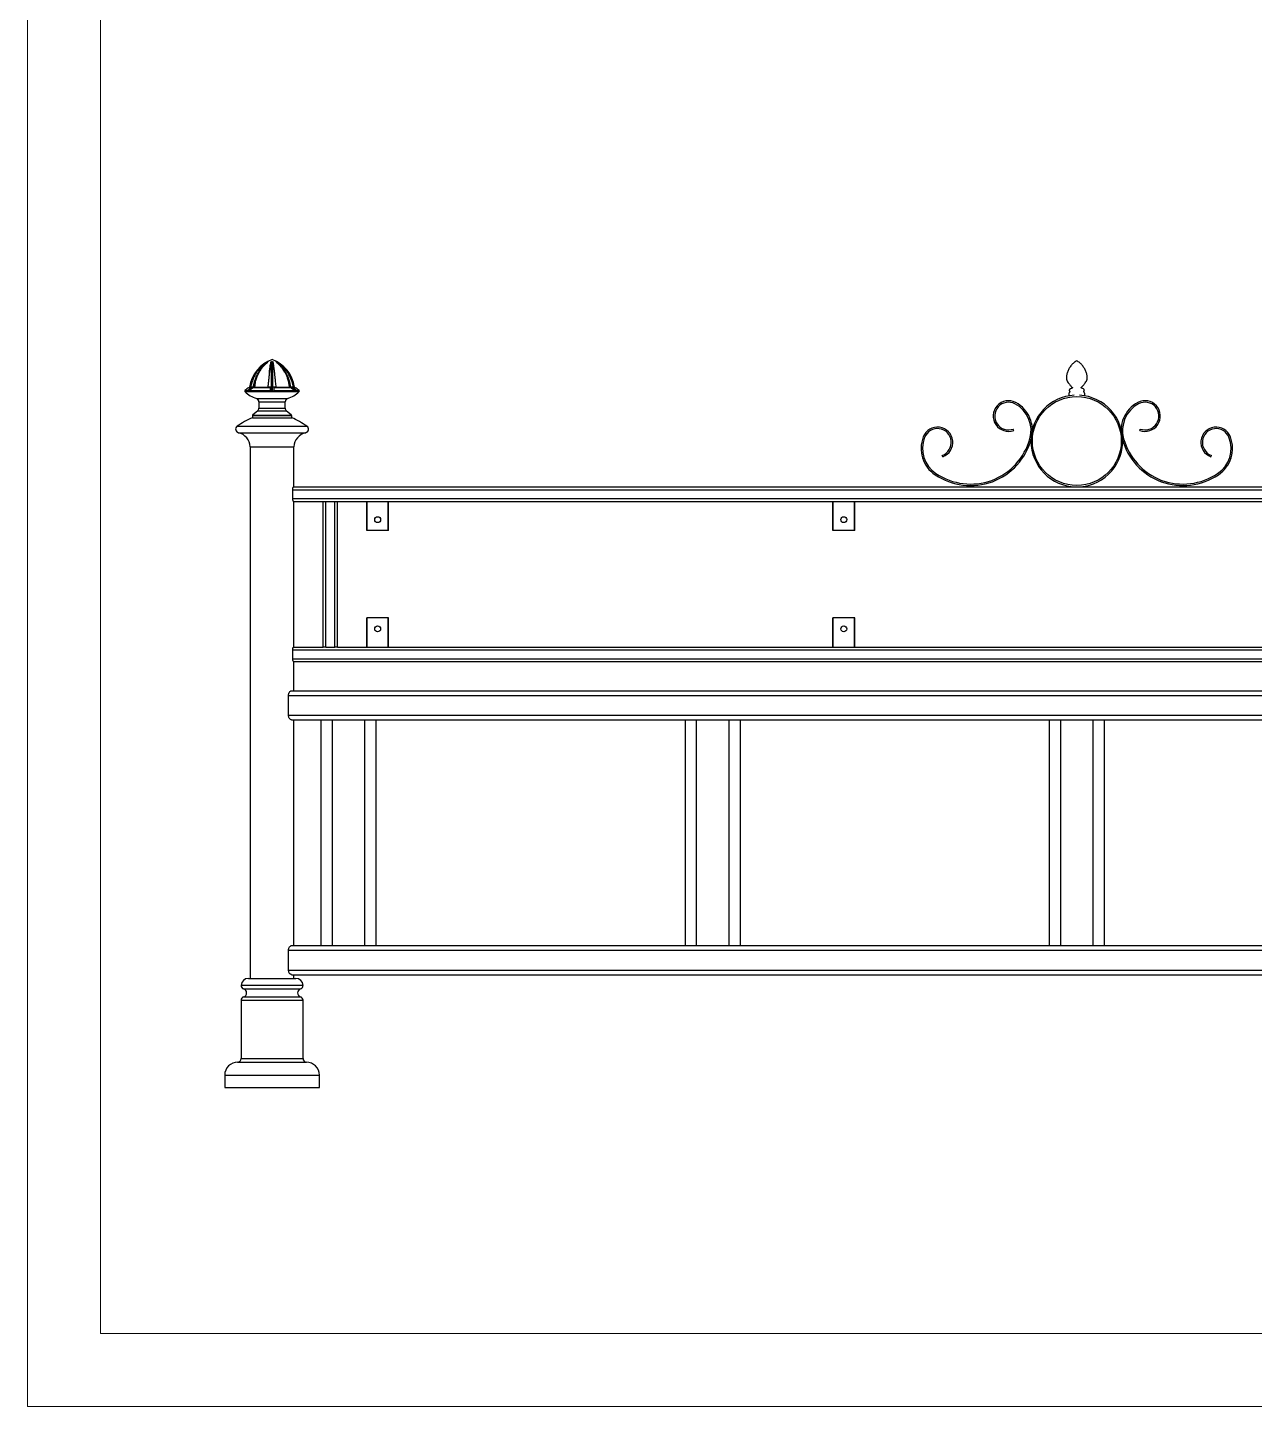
# Model space of a CAD drawing. Header units: millimetres. Extents: x 5333 to 11273, y -3184 to 1016.
# Drawn here: x 5333 to 7018, y -3184 to -1290 of the extents above; entities that cross this region are included whole.
import ezdxf

# ---------------------------------------------------------------- set-up
doc = ezdxf.new("R2010")
doc.units = ezdxf.units.MM
doc.layers.add('tabelka', color=155, linetype='Continuous')

# ---------------------------------------------------------------- blocks, each defined once
blk = doc.blocks.new('tyl')
for p, q in [((1301, -602.2), (1301.6, -602.2)), ((1306.3, -602.2), (1307.4, -602.2)), ((1312.2, -602.2), (1312.7, -602.2)), ((1269.7, -641.9), (1273.4, -641.9)), ((1269.7, -643.3), (1344.1, -643.3)), ((1275.3, -637.8), (1278.3, -637.8)), ((1275.8, -637.1), (1277.6, -637.1)), ((1276.1, -641.9), (1304.1, -641.9)), ((1277.6, -637.1), (1277.6, -637.2)), ((1281.5, -637.2), (1277.6, -637.2)), ((1277.6, -637.2), (1277.6, -637.2)), ((1282.1, -637.2), (1277.8, -639.9)), ((1282.1, -637.2), (1277.8, -639.9)), ((1281.1, -637.8), (1304.1, -637.8)), ((1281.2, -637.7), (1281.9, -637.3)), ((1282.2, -637.2), (1282.2, -637.2)), ((1283.4, -637.2), (1282.2, -637.2)), ((1282.2, -637.2), (1282.2, -637.2)), ((1283.4, -637.2), (1283.4, -637.1)), ((1283.4, -637.1), (1301.1, -637.1)), ((1301, -637.1), (1301, -637.2)), ((1301, -637.2), (1301, -637.2)), ((1306.2, -637.2), (1301, -637.2)), ((1301, -637.2), (1301, -637.2)), ((1306.2, -642.9), (1306.2, -637.2)), ((1307.5, -637.2), (1307.3, -637.2)), ((1307.5, -642.9), (1307.5, -637.2)), ((1307.7, -637.2), (1307.5, -637.2)), ((1307.5, -637.2), (1307.5, -637.2)), ((1309.9, -637.2), (1307.7, -637.2)), ((1309.6, -641.9), (1337.6, -641.9)), ((1309.7, -637.8), (1332.7, -637.8)), ((1312.7, -637.2), (1309.9, -637.2)), ((1312.6, -637.1), (1330.4, -637.1)), ((1312.7, -637.2), (1312.7, -637.1)), ((1312.7, -637.2), (1312.7, -637.2)), ((1312.7, -637.2), (1312.7, -637.2)), ((1330.3, -637.1), (1330.4, -637.2)), ((1331.6, -637.2), (1330.3, -637.2)), ((1335.9, -639.9), (1331.6, -637.2)), ((1332.1, -637.2), (1331.9, -637.2)), ((1332.2, -637.2), (1332.1, -637.2)), ((1332.4, -637.2), (1332.2, -637.2)), ((1334.6, -637.2), (1332.4, -637.2)), ((1336.2, -637.2), (1334.6, -637.2)), ((1335.9, -639.9), (1335.4, -639.6)), ((1335.5, -637.8), (1338.4, -637.8)), ((1336.1, -637.1), (1337.9, -637.1)), ((1336.2, -637.2), (1336.2, -637.1)), ((1336.2, -637.2), (1336.2, -637.2)), ((1340.3, -641.9), (1344.1, -641.9)), ((1285.4, -652.8), (1328.3, -652.8)), ((1288.9, -657.5), (1288.9, -665.9)), ((1288.9, -657.5), (1324.9, -657.5)), ((1324.9, -665.9), (1324.9, -657.5)), ((1279.9, -676.6), (1279.9, -679.2)), ((1306.9, -676.6), (1279.9, -676.6)), ((1279.9, -679.2), (1333.9, -679.2)), ((1287.2, -669.6), (1280.2, -675.9)), ((1280.2, -675.9), (1333.5, -675.9)), ((1287.2, -669.6), (1326.5, -669.6)), ((1288.9, -665.9), (1324.9, -665.9)), ((1333.9, -676.6), (1306.9, -676.6)), ((1333.5, -675.9), (1326.5, -669.6)), ((1333.9, -679.2), (1333.9, -676.6)), ((1259, -690.9), (1354.7, -690.9)), ((1260.8, -699.8), (1352.9, -699.8)), ((2325.4, -696.6), (2324.7, -694.8)), ((2498.3, -696.6), (2499, -694.8)), ((1276.7, -719.2), (1276.7, -1449.2)), ((1276.7, -719.2), (1337, -719.2)), ((1337, -774.2), (1337, -719.2)), ((2227.9, -732.8), (2227.2, -730.9)), ((2595.9, -732.8), (2596.6, -730.9)), ((1336.4, -774.2), (3487.3, -774.2)), ((1335.3, -778.2), (3488.4, -778.2)), ((1335.3, -790.2), (1335.3, -778.2)), ((1335.3, -790.2), (3488.4, -790.2)), ((1336.4, -794.2), (1376.9, -794.2)), ((1337, -994.2), (1337, -794.2)), ((1376.9, -994.2), (1376.9, -794.2)), ((1376.9, -794.2), (1380.9, -794.2)), ((1380.9, -994.2), (1380.9, -794.2)), ((1380.9, -794.2), (1392.9, -794.2)), ((1392.9, -994.2), (1392.9, -794.2)), ((1392.9, -794.2), (1396.9, -794.2)), ((1396.9, -994.2), (1396.9, -794.2)), ((1396.9, -794.2), (3426.9, -794.2)), ((1436.9, -834.2), (1436.9, -794.2)), ((1437.4, -834.2), (1437.4, -794.2)), ((1466.4, -834.2), (1466.4, -794.2)), ((1466.9, -834.2), (1466.9, -794.2)), ((2076.9, -834.2), (2076.9, -794.2)), ((2077.4, -834.2), (2077.4, -794.2)), ((2106.4, -834.2), (2106.4, -794.2)), ((2106.9, -834.2), (2106.9, -794.2)), ((1437.4, -834.2), (1436.9, -834.2)), ((1466.4, -834.2), (1437.4, -834.2)), ((1466.9, -834.2), (1466.4, -834.2)), ((2077.4, -834.2), (2076.9, -834.2)), ((2106.4, -834.2), (2077.4, -834.2)), ((2106.9, -834.2), (2106.4, -834.2)), ((1436.9, -994.2), (1436.9, -954.2)), ((1437.4, -954.2), (1436.9, -954.2)), ((1437.4, -994.2), (1437.4, -954.2)), ((1466.4, -954.2), (1437.4, -954.2)), ((1466.9, -954.2), (1466.4, -954.2)), ((1466.4, -994.2), (1466.4, -954.2)), ((1466.9, -994.2), (1466.9, -954.2)), ((2076.9, -994.2), (2076.9, -954.2)), ((2077.4, -954.2), (2076.9, -954.2)), ((2077.4, -994.2), (2077.4, -954.2)), ((2106.4, -954.2), (2077.4, -954.2)), ((2106.9, -954.2), (2106.4, -954.2)), ((2106.4, -994.2), (2106.4, -954.2)), ((2106.9, -994.2), (2106.9, -954.2)), ((1335.3, -998.2), (3488.4, -998.2)), ((1335.3, -1010.2), (1335.3, -998.2)), ((1336.4, -994.2), (1376.9, -994.2)), ((1380.9, -994.2), (1376.9, -994.2)), ((1380.9, -994.2), (1392.9, -994.2)), ((1396.9, -994.2), (1392.9, -994.2)), ((1396.9, -994.2), (3426.9, -994.2)), ((1335.3, -1010.2), (3488.4, -1010.2)), ((1336.4, -1014.2), (3487.3, -1014.2)), ((1337, -1054.2), (1337, -1014.2)), ((1333.8, -1054.2), (3490, -1054.2)), ((1329.4, -1060.6), (3494.3, -1060.6)), ((1329.4, -1087.8), (1329.4, -1060.6)), ((1329.4, -1087.8), (3494.3, -1087.8)), ((1333.8, -1094.2), (3490, -1094.2)), ((1337, -1404.2), (1337, -1094.2)), ((1373.9, -1094.2), (1373.9, -1404.2)), ((1389.9, -1404.2), (1389.9, -1094.2)), ((1433.9, -1094.2), (1433.9, -1404.2)), ((1449.9, -1404.2), (1449.9, -1094.2)), ((1873.9, -1094.2), (1873.9, -1404.2)), ((1889.9, -1404.2), (1889.9, -1094.2)), ((1933.9, -1094.2), (1933.9, -1404.2)), ((1949.9, -1404.2), (1949.9, -1094.2)), ((2373.9, -1094.2), (2373.9, -1404.2)), ((2389.9, -1404.2), (2389.9, -1094.2)), ((2433.9, -1094.2), (2433.9, -1404.2)), ((2449.9, -1404.2), (2449.9, -1094.2)), ((1329.4, -1410.6), (3494.3, -1410.6)), ((1329.4, -1437.8), (1329.4, -1410.6)), ((1333.8, -1404.2), (3490, -1404.2)), ((1329.4, -1437.8), (3494.3, -1437.8)), ((1274.4, -1449.2), (1339.4, -1449.2)), ((1333.8, -1444.2), (3490, -1444.2)), ((1337, -1449.2), (1337, -1444.2)), ((1264.4, -1458.7), (1349.4, -1458.7)), ((1267.8, -1474.6), (1346, -1474.6)), ((1267.9, -1463.7), (1345.9, -1463.7)), ((1264.4, -1479.2), (1264.4, -1559.2)), ((1264.4, -1479.2), (1349.4, -1479.2)), ((1349.4, -1559.2), (1349.4, -1479.2)), ((1259.4, -1564.2), (1354.4, -1564.2)), ((1264.4, -1559.2), (1349.4, -1559.2)), ((1241.9, -1582.2), (1241.9, -1599.2)), ((1241.9, -1582.2), (1371.9, -1582.2)), ((1371.9, -1599.2), (1371.9, -1582.2)), ((1241.9, -1599.2), (1371.9, -1599.2))]:
    blk.add_line(p, q)
at = {"flags": 128}
for points in [[(1315.3, -604.9), (1315.4, -604.9), (1318.9, -608.2), (1322.2, -612), (1325.1, -616.2), (1328.5, -623.1), (1330.8, -629.9), (1332.2, -637.2), (1332.2, -637.2), (1332.2, -637.2)], [(1312.7, -637.2), (1312.7, -637.1), (1312.7, -637.1)], [(1336.2, -637.2), (1336.2, -637.2), (1336.2, -637.2), (1336.2, -637.2), (1336.2, -637.2), (1336.2, -637.2), (1336.2, -637.2), (1336.2, -637.2), (1336.2, -637.2)]]:
    blk.add_lwpolyline(points, dxfattribs=at)
for centre, radius in [((2411.9, -711.2), 61), ((1451.9, -819.2), 4), ((2091.9, -819.2), 4), ((1451.9, -969.2), 4), ((2091.9, -969.2), 4)]:
    blk.add_circle(centre, radius)
for centre, radius, start, end in [((1324.2, -644.9), 48.9, 110.687, 170.7269), ((1289.6, -644.9), 48.9, 9.2731, 69.313), ((1270.4, -642.6), 1, 134.008, 225.992), ((1287.3, -660.2), 25.4, 118.1547, 134.008), ((1297.9, -614.2), 40.6, 225.992, 252.1131), ((1290.8, -656.7), 21.7, 115.4735, 140.541), ((1292.2, -657.4), 22.6, 128.2071, 140.2674), ((1274.9, -636.9), 1, 298.1547, 350.7269), ((1277.6, -637.2), 0.0142, 113.0906, 125.8612), ((1315.9, -614.2), 40.6, 287.8869, 314.008), ((1322.9, -656.7), 21.7, 39.4606, 64.5249), ((1321.5, -657.4), 22.6, 39.7339, 51.7947), ((1338.9, -636.9), 1, 189.2731, 241.8453), ((1326.4, -660.2), 25.4, 45.992, 61.8453), ((1343.4, -642.6), 1, 314.008, 45.992), ((1283.9, -657.5), 5, 0, 72.1131), ((1329.9, -657.5), 5, 107.8869, 180), ((2318.1, -676.9), 21, 62.1423, 290.332), ((2318.1, -676.9), 19, 62.1423, 290.332), ((2307.6, -696.8), 41.5, 344.3104, 62.1423), ((2307.6, -696.8), 43.5, 344.3104, 62.1423), ((2411.9, -711.2), 63, 93.2844, 180), ((2411.9, -711.2), 63, 180, 86.7156), ((2516.1, -696.8), 43.5, 117.8577, 195.6896), ((2516.1, -696.8), 41.5, 117.8577, 195.6896), ((2505.6, -676.9), 21, 249.668, 117.8577), ((2505.6, -676.9), 19, 249.668, 117.8577), ((1327.8, -789.2), 120, 113.5565, 124.9982), ((1280.9, -676.6), 1, 131.6335, 180), ((1283.9, -665.9), 5, 311.6335, 0), ((1329.9, -665.9), 5, 180, 228.3665), ((1332.9, -676.6), 1, 0, 48.3665), ((1285.9, -789.2), 120, 55.0018, 66.4435), ((1261.9, -694.9), 5, 124.9982, 257.4886), ((1256.3, -719.9), 20.5, 2.0539, 77.4886), ((1357.4, -719.9), 20.5, 102.5114, 177.9461), ((1351.9, -694.9), 5, 282.5114, 55.0018), ((2220.6, -713.1), 21, 290.332, 158.5217), ((2220.6, -713.1), 19, 290.332, 158.5217), ((2603.2, -713.1), 21, 21.4783, 249.668), ((2603.2, -713.1), 19, 21.4783, 249.668), ((2241.5, -721.3), 43.5, 158.5217, 236.3536), ((2241.5, -721.3), 41.5, 158.5217, 236.3536), ((2264.6, -684.8), 86.1, 290.9078, 344.3104), ((2264.6, -684.8), 88.1, 290.8948, 344.3104), ((2559.1, -684.8), 88.1, 195.6896, 249.1052), ((2559.1, -684.8), 86.1, 195.6896, 249.0922), ((2582.2, -721.3), 41.5, 303.6464, 21.4783), ((2582.2, -721.3), 43.5, 303.6464, 21.4783), ((2266.2, -684.2), 86.1, 236.3536, 289.7562), ((2557.5, -684.2), 86.1, 250.2438, 303.6464), ((2266.2, -684.2), 88.1, 236.3536, 289.7692), ((2557.5, -684.2), 88.1, 250.2308, 303.6464), ((1274.4, -1459.2), 10, 90, 177.464), ((1339.4, -1459.2), 10, 2.536, 90), ((1269.4, -1458.9), 5, 177.464, 252.5768), ((1269.1, -1479.2), 4.71, 106.2602, 180), ((1266.2, -1469.2), 5.71, 286.2602, 72.5768), ((1347.6, -1469.2), 5.71, 107.4232, 253.7398), ((1344.4, -1458.9), 5, 287.4232, 2.536), ((1344.7, -1479.2), 4.71, 0, 73.7398), ((1259.9, -1582.2), 18, 90, 180), ((1259.4, -1559.2), 5, 270, 0), ((1354.4, -1559.2), 5, 180, 270), ((1353.9, -1582.2), 18, 0, 90)]:
    blk.add_arc(centre, radius, start, end)
for points, knots in [([(1281.5, -637.2), (1281.5, -637.2), (1281.5, -634.7), (1282.9, -629.9), (1285.1, -622.8), (1288.1, -616.8), (1291.5, -611.9), (1294.7, -608.2), (1297.1, -605.8), (1298.3, -604.9), (1298.4, -604.9)], [0, 0, 0, 0, 0.000002, 0.188553, 0.381599, 0.586267, 0.724541, 0.864552, 0.99604, 1, 1, 1, 1]), ([(1285.7, -616.6), (1286.9, -615), (1289.2, -611.7), (1293.2, -607.8), (1297.1, -604.6), (1299.7, -603), (1301, -602.2)], [0, 0, 0, 0, 0.27819, 0.55709, 0.777587, 1, 1, 1, 1]), ([(1296.3, -605.1), (1296.1, -605.3), (1295.7, -605.6), (1294.9, -606.3), (1294.1, -607), (1293.3, -607.7), (1292.7, -608.2), (1292.2, -608.8), (1291.6, -609.3), (1291.1, -609.9), (1290.5, -610.5), (1289.8, -611.3), (1289.1, -612.1), (1288.4, -613), (1287.9, -613.6), (1287.3, -614.4), (1286.5, -615.4), (1286, -616.2), (1285.7, -616.6)], [0, 0, 0, 0, 0.05098, 0.101953, 0.203915, 0.25489, 0.305864, 0.35684, 0.407815, 0.458792, 0.509764, 0.560741, 0.662703, 0.713678, 0.764655, 0.815627, 0.907769, 1, 1, 1, 1]), ([(1289.3, -616.6), (1290.2, -615), (1292.2, -611.7), (1295.5, -607.8), (1298.3, -605.1), (1300, -603.9), (1300.5, -603.5)], [0, 0, 0, 0, 0.315235, 0.63127, 0.881133, 1, 1, 1, 1]), ([(1289.3, -616.6), (1289.4, -616.4), (1289.8, -615.7), (1290.3, -614.9), (1290.8, -614), (1291.3, -613.4), (1291.7, -612.7), (1292.3, -611.9), (1292.9, -611.1), (1293.5, -610.3), (1293.9, -609.7), (1294.4, -609.1), (1294.9, -608.6), (1295.6, -607.8), (1296.3, -607.1), (1297, -606.4), (1297.6, -605.8), (1298.1, -605.4), (1298.4, -605.1)], [0, 0, 0, 0, 0.050971, 0.152936, 0.203909, 0.254884, 0.305862, 0.356836, 0.458795, 0.509775, 0.560747, 0.611722, 0.6627, 0.713672, 0.815638, 0.866613, 0.917588, 1, 1, 1, 1]), ([(1301, -602.2), (1300.5, -602.4), (1299.6, -602.9), (1298, -603.9), (1296.9, -604.7), (1296.3, -605.1)], [0, 0, 0, 0, 0.290909, 0.588301, 1, 1, 1, 1]), ([(1298.4, -605.1), (1298.9, -604.6), (1299.7, -603.8), (1300.9, -602.8), (1301.3, -602.4), (1301.6, -602.2)], [0, 0, 0, 0, 0.4972, 0.7495142, 1, 1, 1, 1]), ([(1303.3, -616.6), (1303.5, -615), (1303.9, -611.7), (1304.5, -607.8), (1305, -604.6), (1305.4, -603), (1305.5, -602.2)], [0, 0, 0, 0, 0.27819, 0.55709, 0.777589, 1, 1, 1, 1]), ([(1304.8, -605.1), (1304.8, -605.3), (1304.7, -605.6), (1304.7, -606.3), (1304.6, -607), (1304.5, -607.7), (1304.4, -608.2), (1304.3, -608.8), (1304.2, -609.3), (1304.2, -609.9), (1304.1, -610.5), (1304, -611.3), (1303.9, -612.1), (1303.8, -613), (1303.7, -613.6), (1303.6, -614.4), (1303.4, -615.4), (1303.3, -616.2), (1303.3, -616.6)], [0, 0, 0, 0, 0.050977, 0.101951, 0.203914, 0.254889, 0.305864, 0.356839, 0.407816, 0.45879, 0.509764, 0.56074, 0.662702, 0.713676, 0.764653, 0.815626, 0.90777, 1, 1, 1, 1]), ([(1306.3, -602.2), (1306.1, -602.4), (1305.7, -602.9), (1305.3, -603.9), (1305, -604.7), (1304.8, -605.1)], [0, 0, 0, 0, 0.290913, 0.588294, 1, 1, 1, 1]), ([(1306.2, -637.2), (1306.2, -637.2), (1306.2, -634.7), (1306.2, -629.9), (1306.2, -622.8), (1306.2, -616.8), (1306.2, -612), (1306.2, -608), (1306.2, -605.2), (1306.3, -602.2), (1306.3, -602.2), (1306.3, -602.2)], [0, 0, 0, 0, 0.000001, 0.168984, 0.337965, 0.519236, 0.642472, 0.765707, 0.882858, 0.999999, 1, 1, 1, 1]), ([(1307.4, -602.2), (1307.4, -602.2), (1307.4, -602.2), (1307.5, -605.2), (1307.5, -608), (1307.5, -612), (1307.5, -616.8), (1307.5, -622.8), (1307.5, -629.9), (1307.5, -634.7), (1307.5, -637.2), (1307.5, -637.2)], [0, 0, 0, 0, 0.000001, 0.117142, 0.234293, 0.357528, 0.480764, 0.662035, 0.831016, 0.999999, 1, 1, 1, 1]), ([(1308.9, -605.1), (1308.7, -604.6), (1308.4, -603.8), (1308, -602.8), (1307.6, -602.4), (1307.4, -602.2)], [0, 0, 0, 0, 0.497199, 0.749513, 1, 1, 1, 1]), ([(1310.4, -616.6), (1310.2, -615), (1309.8, -611.7), (1309.2, -607.8), (1308.7, -604.6), (1308.4, -603), (1308.2, -602.2)], [0, 0, 0, 0, 0.27819, 0.55709, 0.777589, 1, 1, 1, 1]), ([(1310.4, -616.6), (1310.4, -616.4), (1310.3, -615.7), (1310.2, -614.9), (1310.1, -614), (1310, -613.4), (1309.9, -612.7), (1309.8, -611.9), (1309.7, -611.1), (1309.6, -610.3), (1309.5, -609.7), (1309.5, -609.1), (1309.4, -608.6), (1309.3, -607.8), (1309.2, -607.1), (1309.1, -606.4), (1309, -605.8), (1309, -605.4), (1308.9, -605.1)], [0, 0, 0, 0, 0.0509736, 0.1529355, 0.2039104, 0.2548863, 0.3058612, 0.3568369, 0.4587973, 0.5097738, 0.5607485, 0.6117235, 0.6626994, 0.7136731, 0.8156373, 0.8666127, 0.9175871, 1, 1, 1, 1]), ([(1312.2, -602.2), (1312.4, -602.4), (1313, -602.9), (1314.1, -603.9), (1314.9, -604.7), (1315.3, -605.1)], [0, 0, 0, 0, 0.290908, 0.588294, 1, 1, 1, 1]), ([(1317.4, -605.1), (1316.7, -604.6), (1315.5, -603.8), (1314, -602.8), (1313.1, -602.4), (1312.7, -602.2)], [0, 0, 0, 0, 0.497191, 0.749503, 1, 1, 1, 1]), ([(1328, -616.6), (1326.8, -615), (1324.5, -611.7), (1320.6, -607.8), (1316.6, -604.6), (1314, -603), (1312.7, -602.2)], [0, 0, 0, 0, 0.278191, 0.557088, 0.77759, 1, 1, 1, 1]), ([(1324.4, -616.6), (1323.5, -615), (1321.5, -611.7), (1318.2, -607.8), (1315.4, -605.1), (1313.8, -603.9), (1313.3, -603.6)], [0, 0, 0, 0, 0.317509, 0.63583, 0.887495, 1, 1, 1, 1]), ([(1315.3, -605.1), (1315.5, -605.3), (1315.9, -605.6), (1316.6, -606.3), (1317.3, -607), (1318, -607.7), (1318.5, -608.2), (1319, -608.8), (1319.5, -609.3), (1320, -609.9), (1320.4, -610.5), (1321, -611.3), (1321.6, -612.1), (1322.2, -613), (1322.6, -613.6), (1323.2, -614.4), (1323.8, -615.4), (1324.2, -616.2), (1324.4, -616.6)], [0, 0, 0, 0, 0.050977, 0.101952, 0.203913, 0.254892, 0.305864, 0.356839, 0.407817, 0.458788, 0.509764, 0.56074, 0.6627, 0.713676, 0.764654, 0.815624, 0.90777, 1, 1, 1, 1]), ([(1328, -616.6), (1327.9, -616.4), (1327.4, -615.7), (1326.8, -614.9), (1326.1, -614), (1325.6, -613.4), (1325.1, -612.7), (1324.4, -611.9), (1323.7, -611.1), (1323, -610.3), (1322.5, -609.7), (1321.9, -609.1), (1321.3, -608.6), (1320.6, -607.8), (1319.8, -607.1), (1319, -606.4), (1318.3, -605.8), (1317.7, -605.4), (1317.4, -605.1)], [0, 0, 0, 0, 0.050972, 0.152935, 0.203907, 0.254886, 0.305861, 0.356836, 0.458797, 0.509771, 0.560749, 0.611726, 0.662701, 0.713673, 0.815637, 0.866611, 0.917586, 1, 1, 1, 1]), ([(2411.9, -601), (2410.5, -601.9), (2407.8, -603.6), (2404.3, -607.1), (2401.5, -611.1), (2399.3, -615.5), (2397.8, -620.1), (2397.5, -624.3), (2398, -627.7), (2399.2, -630.2), (2401.4, -632.6), (2403, -635), (2404.5, -636.5), (2405.2, -637.2), (2405.6, -637.4), (2405.8, -637.7), (2405.8, -637.9), (2405.7, -638.2), (2405.4, -638.6), (2404.8, -638.9), (2403.8, -639.2), (2402.8, -639.5), (2402, -640.1), (2401.6, -640.8), (2401.5, -641.5), (2401.7, -642.2), (2402.2, -642.9), (2402.1, -643.8), (2401.6, -644.6), (2401.1, -645.4), (2400.8, -646.4), (2400.9, -647.4), (2401.2, -648.3), (2401.6, -648.7), (2401.9, -648.9)], [0, 0, 0, 0, 0.082482, 0.164933, 0.247659, 0.330239, 0.412752, 0.495034, 0.541666, 0.587832, 0.634354, 0.703926, 0.732949, 0.745953, 0.751158, 0.756086, 0.760386, 0.764195, 0.771331, 0.783764, 0.798774, 0.823597, 0.837023, 0.849515, 0.861057, 0.872574, 0.888151, 0.901692, 0.917686, 0.935079, 0.952229, 0.968829, 0.984642, 1, 1, 1, 1]), ([(2421.9, -648.9), (2422.1, -648.7), (2422.5, -648.3), (2422.9, -647.4), (2422.9, -646.4), (2422.6, -645.4), (2422.1, -644.6), (2421.6, -643.8), (2421.5, -642.9), (2422, -642.2), (2422.3, -641.5), (2422.1, -640.8), (2421.7, -640.1), (2420.8, -639.4), (2419.7, -639.1), (2418.8, -638.8), (2418.3, -638.6), (2418, -638.2), (2418, -637.9), (2418, -637.6), (2418.3, -637.3), (2418.7, -637), (2419.4, -636.4), (2420.8, -634.9), (2422.3, -632.6), (2424.5, -630.2), (2425.7, -627.7), (2426.2, -624.3), (2426, -620.1), (2424.4, -615.5), (2422.2, -611.1), (2419.4, -607.1), (2416, -603.6), (2413.2, -601.9), (2411.9, -601)], [0, 0, 0, 0, 0.01536, 0.031175, 0.047777, 0.064929, 0.082325, 0.098321, 0.111863, 0.127442, 0.138961, 0.150504, 0.162998, 0.176426, 0.207879, 0.219156, 0.228694, 0.235831, 0.23964, 0.243941, 0.251955, 0.260338, 0.273167, 0.295984, 0.365565, 0.412093, 0.458264, 0.504902, 0.587195, 0.669719, 0.752309, 0.835045, 0.917507, 1, 1, 1, 1]), ([(1285.7, -616.6), (1285.1, -617.6), (1283.3, -620.5), (1280.9, -625.4), (1278.8, -631.3), (1278, -635.1), (1277.6, -637.1)], [0, 0, 0, 0, 0.156542, 0.470243, 0.733105, 1, 1, 1, 1]), ([(1294.8, -608.6), (1294.5, -608.9), (1293.4, -610.1), (1291.8, -612.2), (1290.3, -614.3), (1289.3, -615.9), (1288.5, -617.3), (1287.5, -619.1), (1286.4, -621.4), (1285.1, -624.4), (1283.9, -628), (1282.8, -632.3), (1282.3, -635.5), (1282.1, -637.2)], [0, 0, 0, 0, 0.041994, 0.16299, 0.256139, 0.293462, 0.342153, 0.407962, 0.490957, 0.591277, 0.709193, 0.845174, 1, 1, 1, 1]), ([(1283.4, -637.1), (1283.5, -635.9), (1283.8, -632.3), (1285, -627), (1286.9, -621.4), (1288.5, -618.2), (1289.3, -616.6)], [0, 0, 0, 0, 0.163702, 0.491836, 0.744156, 1, 1, 1, 1]), ([(1303.3, -616.6), (1303.2, -617.6), (1302.9, -620.5), (1302.4, -625.4), (1301.7, -631.3), (1301.3, -635.1), (1301.1, -637.1)], [0, 0, 0, 0, 0.1565417, 0.4702444, 0.7331054, 1, 1, 1, 1]), ([(1312.6, -637.1), (1312.5, -635.9), (1312.1, -632.3), (1311.5, -627), (1310.9, -621.4), (1310.6, -618.2), (1310.4, -616.6)], [0, 0, 0, 0, 0.163702, 0.491836, 0.744158, 1, 1, 1, 1]), ([(1331.6, -637.2), (1331.4, -635.4), (1330.9, -632.1), (1329.7, -627.6), (1328.4, -624), (1327.2, -621.1), (1326.1, -618.8), (1325.1, -617), (1324.2, -615.5), (1323.4, -614.3), (1322.6, -613.1), (1321.5, -611.7), (1320.2, -610), (1318.9, -608.5), (1318, -607.7), (1317.8, -607.5)], [0, 0, 0, 0, 0.155871, 0.290504, 0.404748, 0.499086, 0.573824, 0.638474, 0.684931, 0.729655, 0.772659, 0.820992, 0.887788, 0.973451, 1, 1, 1, 1]), ([(1324.4, -616.6), (1324.9, -617.6), (1326.5, -620.5), (1328.3, -625.4), (1329.8, -631.3), (1330.2, -635.1), (1330.4, -637.1)], [0, 0, 0, 0, 0.156542, 0.470245, 0.733105, 1, 1, 1, 1]), ([(1336.1, -637.1), (1335.9, -635.9), (1335.2, -632.3), (1333.5, -627), (1330.9, -621.4), (1329, -618.2), (1328, -616.6)], [0, 0, 0, 0, 0.163702, 0.491836, 0.744157, 1, 1, 1, 1]), ([(1273.4, -641.9), (1273.4, -641.9), (1273.3, -642), (1273.3, -642.1), (1273.3, -642.3), (1273.6, -642.6), (1273.9, -642.8), (1274.1, -642.9)], [0, 0, 0, 0, 0.033531, 0.079875, 0.170913, 0.49256, 1, 1, 1, 1]), ([(1278.3, -637.8), (1277.5, -638.3), (1276, -639.3), (1274.4, -640.7), (1273.6, -641.7), (1273.4, -641.9)], [0, 0, 0, 0, 0.4249335, 0.8558945, 1, 1, 1, 1]), ([(1274.1, -642.9), (1274.2, -643), (1274.4, -643.1), (1274.6, -643), (1274.7, -643), (1274.8, -642.9)], [0, 0, 0, 0, 0.378292, 0.683156, 1, 1, 1, 1]), ([(1274.8, -642.9), (1275, -642.8), (1275.2, -642.6), (1275.6, -642.3), (1275.8, -642.2), (1275.9, -642.1), (1276, -642), (1276.1, -641.9), (1276.1, -641.9)], [0, 0, 0, 0, 0.560937, 0.705297, 0.840734, 0.902144, 0.964168, 1, 1, 1, 1]), ([(1276.1, -641.9), (1276.9, -641.1), (1278.4, -639.5), (1280.2, -638.4), (1281.1, -637.8)], [0, 0, 0, 0, 0.495183, 1, 1, 1, 1]), ([(1277.6, -637.2), (1277.6, -637.1), (1277.6, -637.1), (1277.6, -637.1), (1277.6, -637.1)], [0, 0, 0, 0, 0.559788, 1, 1, 1, 1]), ([(1277.6, -637.1), (1277.6, -637.1), (1277.6, -637.1), (1277.6, -637.1), (1277.6, -637.1), (1277.6, -637.1)], [0, 0, 0, 0, 0.296081, 0.690158, 1, 1, 1, 1]), ([(1277.6, -637.2), (1277.8, -637.2), (1278, -637.2), (1278.3, -637.4), (1278.4, -637.5), (1278.4, -637.6), (1278.4, -637.7), (1278.3, -637.7), (1278.3, -637.8), (1278.3, -637.8)], [0, 0, 0, 0, 0.60512, 0.732679, 0.82045, 0.907566, 0.944041, 0.980915, 1, 1, 1, 1]), ([(1277.6, -637.2), (1277.6, -637.2), (1277.6, -637.2), (1277.6, -637.2), (1277.6, -637.2), (1277.6, -637.2), (1277.6, -637.2), (1277.6, -637.2), (1277.6, -637.2), (1277.6, -637.2)], [0, 0, 0, 0, 0.112253, 0.273673, 0.385926, 0.497986, 0.610239, 0.742502, 1, 1, 1, 1]), ([(1281.1, -637.8), (1281.1, -637.8), (1281.1, -637.7), (1281.2, -637.7), (1281.5, -637.6), (1282.2, -637.3), (1282.9, -637.2), (1283.4, -637.2)], [0, 0, 0, 0, 0.021738, 0.051653, 0.109289, 0.311022, 1, 1, 1, 1]), ([(1283.4, -637.1), (1283.4, -637.1), (1283.4, -637.1), (1283.4, -637.1), (1283.4, -637.1), (1283.4, -637.1)], [0, 0, 0, 0, 0.418232, 0.8411, 1, 1, 1, 1]), ([(1283.4, -637.2), (1283.4, -637.1), (1283.4, -637.1), (1283.4, -637.1), (1283.4, -637.1)], [0, 0, 0, 0, 0.559943, 1, 1, 1, 1]), ([(1283.4, -637.2), (1283.4, -637.2), (1283.4, -637.2), (1283.4, -637.2), (1283.4, -637.2), (1283.4, -637.2), (1283.4, -637.2), (1283.4, -637.2), (1283.4, -637.2), (1283.4, -637.2)], [0, 0, 0, 0, 0.2536264, 0.3792564, 0.5048533, 0.6094116, 0.7350416, 0.8743701, 1, 1, 1, 1]), ([(1301.1, -637.1), (1301.1, -637.1), (1301.1, -637.1), (1301.1, -637.1), (1301.1, -637.1), (1301, -637.1)], [0, 0, 0, 0, 0.295983, 0.689757, 1, 1, 1, 1]), ([(1301, -637.2), (1301, -637.1), (1301, -637.1), (1301, -637.1), (1301, -637.1)], [0, 0, 0, 0, 0.560048, 1, 1, 1, 1]), ([(1301, -637.2), (1301.7, -637.2), (1302.5, -637.2), (1303.4, -637.4), (1303.7, -637.5), (1303.9, -637.6), (1304, -637.7), (1304.1, -637.7), (1304.1, -637.8), (1304.1, -637.8)], [0, 0, 0, 0, 0.605119, 0.732699, 0.820455, 0.907581, 0.944053, 0.980915, 1, 1, 1, 1]), ([(1301, -637.2), (1301, -637.2), (1301, -637.2), (1301, -637.2), (1301, -637.2), (1301, -637.2), (1301, -637.2), (1301, -637.2), (1301, -637.2), (1301, -637.2)], [0, 0, 0, 0, 0.110658, 0.27126, 0.382269, 0.493278, 0.62421, 0.735219, 1, 1, 1, 1]), ([(1304.1, -637.8), (1304.1, -638.3), (1304.1, -639.3), (1304.1, -640.7), (1304.1, -641.7), (1304.1, -641.9)], [0, 0, 0, 0, 0.4249317, 0.8559024, 1, 1, 1, 1]), ([(1304.1, -641.9), (1304.1, -641.9), (1304.1, -642), (1304.2, -642.1), (1304.5, -642.3), (1305.2, -642.6), (1305.8, -642.8), (1306.2, -642.9)], [0, 0, 0, 0, 0.033539, 0.079905, 0.170935, 0.492577, 1, 1, 1, 1]), ([(1307, -637.2), (1307, -637.2), (1306.8, -637.2), (1306.5, -637.2), (1306.3, -637.2), (1306.2, -637.2)], [0, 0, 0, 0, 0.1983973, 0.5985343, 1, 1, 1, 1]), ([(1306.2, -642.9), (1306.4, -643), (1306.7, -643.1), (1307.1, -643), (1307.4, -643), (1307.5, -642.9)], [0, 0, 0, 0, 0.378331, 0.683198, 1, 1, 1, 1]), ([(1307.3, -637.2), (1307.3, -637.2), (1307.2, -637.2), (1307.1, -637.2), (1307, -637.2)], [0, 0, 0, 0, 0.262462, 1, 1, 1, 1]), ([(1307.5, -642.9), (1307.9, -642.8), (1308.5, -642.6), (1309.1, -642.3), (1309.3, -642.2), (1309.5, -642.1), (1309.6, -642), (1309.6, -641.9), (1309.6, -641.9)], [0, 0, 0, 0, 0.560929, 0.70529, 0.84073, 0.902151, 0.964177, 1, 1, 1, 1]), ([(1309.6, -641.9), (1309.6, -641.1), (1309.6, -639.5), (1309.6, -638.4), (1309.7, -637.8)], [0, 0, 0, 0, 0.495178, 1, 1, 1, 1]), ([(1309.7, -637.8), (1309.7, -637.8), (1309.7, -637.7), (1309.7, -637.7), (1310, -637.6), (1311, -637.3), (1311.9, -637.2), (1312.7, -637.2)], [0, 0, 0, 0, 0.0217415, 0.0516648, 0.109293, 0.3110087, 1, 1, 1, 1]), ([(1312.7, -637.1), (1312.7, -637.1), (1312.7, -637.1), (1312.6, -637.1), (1312.6, -637.1), (1312.6, -637.1)], [0, 0, 0, 0, 0.418124, 0.841087, 1, 1, 1, 1]), ([(1312.7, -637.2), (1312.7, -637.2), (1312.7, -637.2), (1312.7, -637.2), (1312.7, -637.2), (1312.7, -637.2), (1312.7, -637.2), (1312.7, -637.2), (1312.7, -637.2), (1312.7, -637.2)], [0, 0, 0, 0, 0.2567252, 0.3886539, 0.4999021, 0.6115028, 0.7434314, 0.8887518, 1, 1, 1, 1]), ([(1330.4, -637.1), (1330.4, -637.1), (1330.4, -637.1), (1330.4, -637.1), (1330.4, -637.1), (1330.3, -637.1)], [0, 0, 0, 0, 0.296016, 0.690141, 1, 1, 1, 1]), ([(1330.3, -637.2), (1330.3, -637.1), (1330.3, -637.1), (1330.3, -637.1), (1330.3, -637.1)], [0, 0, 0, 0, 0.559943, 1, 1, 1, 1]), ([(1330.4, -637.2), (1330.4, -637.2), (1330.4, -637.2), (1330.4, -637.2), (1330.4, -637.2), (1330.4, -637.2), (1330.4, -637.2), (1330.4, -637.2), (1330.4, -637.2), (1330.4, -637.2)], [0, 0, 0, 0, 0.125631, 0.26496, 0.390591, 0.516222, 0.620741, 0.746372, 1, 1, 1, 1]), ([(1330.4, -637.2), (1330.8, -637.2), (1331.3, -637.2), (1331.9, -637.4), (1332.2, -637.5), (1332.4, -637.6), (1332.5, -637.7), (1332.6, -637.7), (1332.6, -637.8), (1332.7, -637.8)], [0, 0, 0, 0, 0.6051312, 0.732694, 0.8204565, 0.9075691, 0.944041, 0.9809069, 1, 1, 1, 1]), ([(1331.9, -637.2), (1331.9, -637.2), (1331.9, -637.2), (1331.8, -637.2), (1331.8, -637.2)], [0, 0, 0, 0, 0.262452, 1, 1, 1, 1]), ([(1332.7, -637.8), (1333.4, -638.3), (1334.9, -639.3), (1336.6, -640.7), (1337.4, -641.7), (1337.6, -641.9)], [0, 0, 0, 0, 0.424937, 0.855909, 1, 1, 1, 1]), ([(1335.5, -637.8), (1335.4, -637.8), (1335.4, -637.7), (1335.4, -637.7), (1335.3, -637.6), (1335.6, -637.3), (1335.9, -637.2), (1336.2, -637.2)], [0, 0, 0, 0, 0.0217337, 0.0516573, 0.1092901, 0.3110175, 1, 1, 1, 1]), ([(1340.3, -641.9), (1339.6, -641.1), (1338.1, -639.5), (1336.3, -638.4), (1335.5, -637.8)], [0, 0, 0, 0, 0.4951751, 1, 1, 1, 1]), ([(1336.2, -637.1), (1336.2, -637.1), (1336.2, -637.1), (1336.1, -637.1), (1336.1, -637.1), (1336.1, -637.1)], [0, 0, 0, 0, 0.418278, 0.841097, 1, 1, 1, 1]), ([(1336.2, -637.2), (1336.2, -637.1), (1336.2, -637.1), (1336.2, -637.1), (1336.2, -637.1)], [0, 0, 0, 0, 0.559788, 1, 1, 1, 1]), ([(1336.2, -637.2), (1336.2, -637.2), (1336.2, -637.2), (1336.2, -637.2), (1336.2, -637.2), (1336.2, -637.2), (1336.2, -637.2), (1336.2, -637.2), (1336.2, -637.2), (1336.2, -637.2)], [0, 0, 0, 0, 0.263294, 0.3740594, 0.4848249, 0.6151744, 0.7259399, 0.8694888, 1, 1, 1, 1]), ([(1337.6, -641.9), (1337.6, -641.9), (1337.7, -642), (1337.8, -642.1), (1338.1, -642.3), (1338.5, -642.6), (1338.8, -642.8), (1339, -642.9)], [0, 0, 0, 0, 0.033566, 0.079893, 0.170939, 0.492559, 1, 1, 1, 1]), ([(1339, -642.9), (1339, -643), (1339.2, -643.1), (1339.4, -643), (1339.5, -643), (1339.6, -642.9)], [0, 0, 0, 0, 0.3783, 0.683177, 1, 1, 1, 1]), ([(1339.6, -642.9), (1339.9, -642.8), (1340.1, -642.6), (1340.4, -642.3), (1340.4, -642.2), (1340.4, -642.1), (1340.4, -642), (1340.4, -641.9), (1340.3, -641.9)], [0, 0, 0, 0, 0.560941, 0.705311, 0.840743, 0.902158, 0.964184, 1, 1, 1, 1]), ([(1335.3, -778.2), (1335.3, -777.8), (1335.3, -777.1), (1335.5, -776), (1335.8, -775), (1336.1, -774.3), (1336.3, -774.2), (1336.4, -774.2), (1336.4, -774.2)], [0, 0, 0, 0, 0.1428552, 0.3423376, 0.548069, 0.7641677, 0.9865878, 1, 1, 1, 1]), ([(1336.4, -794.2), (1336.4, -794.1), (1336.3, -794.1), (1336, -793.8), (1335.7, -793), (1335.4, -791.9), (1335.3, -790.9), (1335.3, -790.3), (1335.3, -790.2)], [0, 0, 0, 0, 0.065571, 0.281924, 0.503511, 0.72546, 0.939253, 1, 1, 1, 1]), ([(1335.3, -998.2), (1335.3, -997.8), (1335.3, -997.1), (1335.5, -996), (1335.8, -995), (1336.1, -994.3), (1336.3, -994.2), (1336.4, -994.2), (1336.4, -994.2)], [0, 0, 0, 0, 0.142847, 0.342338, 0.548064, 0.764168, 0.986588, 1, 1, 1, 1]), ([(1336.4, -1014.2), (1336.4, -1014.1), (1336.3, -1014.1), (1336, -1013.8), (1335.7, -1013), (1335.4, -1011.9), (1335.3, -1010.9), (1335.3, -1010.3), (1335.3, -1010.2)], [0, 0, 0, 0, 0.065571, 0.281924, 0.503512, 0.725468, 0.939253, 1, 1, 1, 1]), ([(1329.4, -1060.6), (1329.4, -1060.4), (1329.4, -1059.6), (1329.7, -1058.4), (1330.4, -1056.7), (1331.5, -1055.2), (1332.8, -1054.3), (1333.5, -1054.2), (1333.8, -1054.2)], [0, 0, 0, 0, 0.051122, 0.1990139, 0.355034, 0.5874758, 0.8229356, 1, 1, 1, 1]), ([(1333.8, -1094.2), (1333.7, -1094.1), (1333.3, -1094.1), (1332.4, -1093.8), (1331.1, -1092.6), (1330, -1090.9), (1329.5, -1089.2), (1329.4, -1088.2), (1329.4, -1087.8)], [0, 0, 0, 0, 0.0281022, 0.2545968, 0.5057173, 0.7171098, 0.8833481, 1, 1, 1, 1]), ([(1329.4, -1410.6), (1329.4, -1410.4), (1329.4, -1409.6), (1329.7, -1408.4), (1330.4, -1406.7), (1331.5, -1405.2), (1332.8, -1404.3), (1333.5, -1404.2), (1333.8, -1404.2)], [0, 0, 0, 0, 0.051123, 0.199016, 0.355036, 0.587476, 0.822936, 1, 1, 1, 1]), ([(1333.8, -1444.2), (1333.7, -1444.1), (1333.3, -1444.1), (1332.4, -1443.8), (1331.1, -1442.6), (1330, -1440.9), (1329.5, -1439.2), (1329.4, -1438.2), (1329.4, -1437.8)], [0, 0, 0, 0, 0.028102, 0.254597, 0.505718, 0.71711, 0.883348, 1, 1, 1, 1])]:
    blk.add_open_spline(points, degree=3, knots=knots)

msp = doc.modelspace()

# ---------------------------------------------------------------- linework, layer by layer
at = {"layer": 'tabelka', "lineweight": 5}
for points in [[(5333.04, 1016.01), (11273.04, 1016.01), (11273.04, -3183.99), (5333.04, -3183.99)], [(5433.04, 916.01), (11173.04, 916.01), (11173.04, -3083.99), (5433.04, -3083.99)]]:
    msp.add_lwpolyline(points, close=True, dxfattribs=at)

# ---------------------------------------------------------------- block references
msp.add_blockref('tyl', (4361.82, -1146.92))

doc.saveas('drawing.dxf')
